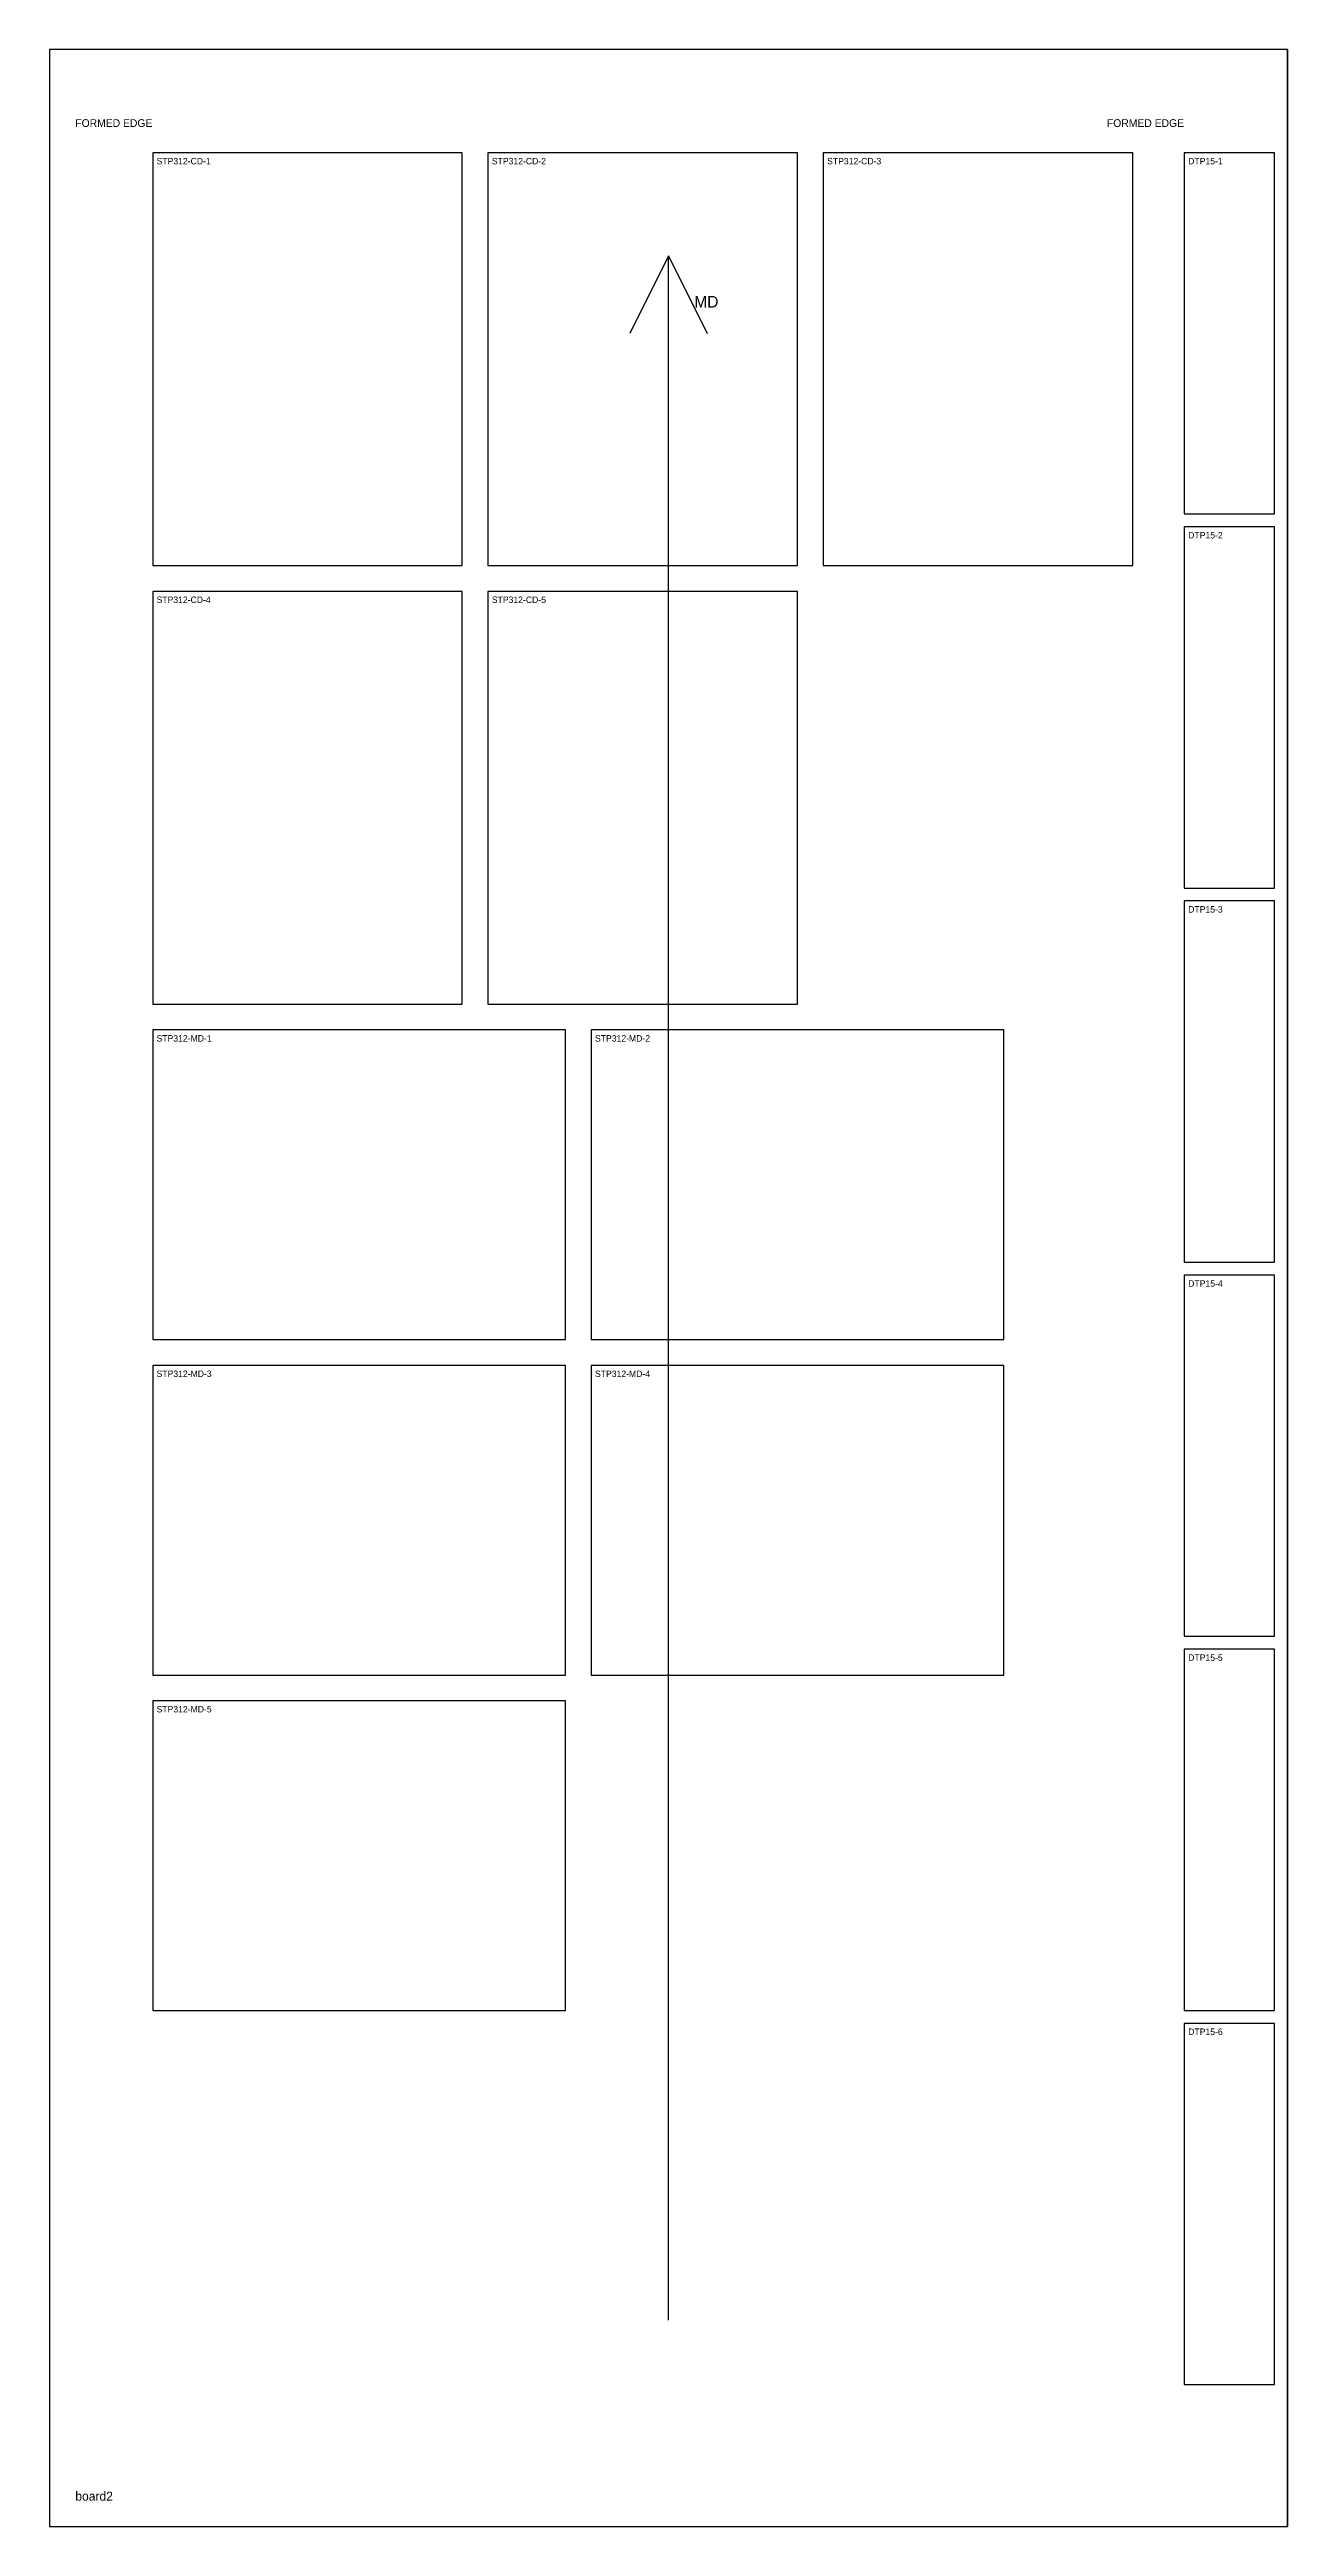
# Model space of a CAD drawing. Header units: inches. Extents: x 0 to 48, y 0 to 96.
import ezdxf

# ---------------------------------------------------------------- set-up
doc = ezdxf.new("R2010")
doc.units = ezdxf.units.IN
for name, color, linetype in [('DTP15', 6, 'CONTINUOUS'), ('FORMED_EDGE', 6, 'CONTINUOUS'), ('LABELS', 3, 'CONTINUOUS'), ('MD_ARROW', 2, 'CONTINUOUS'), ('SHEET', 7, 'CONTINUOUS'), ('STP312', 5, 'CONTINUOUS')]:
    doc.layers.add(name, color=color, linetype=linetype)

msp = doc.modelspace()

# ---------------------------------------------------------------- linework, layer by layer
at = {"layer": 'DTP15'}
for p, q in [((47.5, 92), (44, 92)), ((44, 92), (44, 78)), ((47.5, 78), (47.5, 92)), ((44, 78), (47.5, 78)), ((47.5, 77.5), (44, 77.5)), ((44, 77.5), (44, 63.5)), ((47.5, 63.5), (47.5, 77.5)), ((44, 63.5), (47.5, 63.5)), ((47.5, 63), (44, 63)), ((44, 63), (44, 49)), ((47.5, 49), (47.5, 63)), ((44, 49), (47.5, 49)), ((47.5, 48.5), (44, 48.5)), ((44, 48.5), (44, 34.5)), ((47.5, 34.5), (47.5, 48.5)), ((44, 34.5), (47.5, 34.5)), ((47.5, 34), (44, 34)), ((44, 34), (44, 20)), ((47.5, 20), (47.5, 34)), ((44, 20), (47.5, 20)), ((47.5, 19.5), (44, 19.5)), ((44, 19.5), (44, 5.5)), ((47.5, 5.5), (47.5, 19.5)), ((44, 5.5), (47.5, 5.5))]:
    msp.add_line(p, q, dxfattribs=at)
at = {"layer": 'FORMED_EDGE'}
for p, q in [((0, 96), (0, 0)), ((48, 96), (48, 0))]:
    msp.add_line(p, q, dxfattribs=at)
at = {"layer": 'MD_ARROW'}
for p, q in [((24, 88), (22.5, 85)), ((24, 8), (24, 88)), ((24, 88), (25.5, 85))]:
    msp.add_line(p, q, dxfattribs=at)
at = {"layer": 'SHEET'}
for p, q in [((48, 96), (0, 96)), ((0, 96), (0, 0)), ((48, 0), (48, 96)), ((0, 0), (48, 0))]:
    msp.add_line(p, q, dxfattribs=at)
at = {"layer": 'STP312'}
for p, q in [((16, 92), (4, 92)), ((4, 92), (4, 76)), ((16, 76), (16, 92)), ((29, 92), (17, 92)), ((17, 92), (17, 76)), ((29, 76), (29, 92)), ((42, 92), (30, 92)), ((30, 92), (30, 76)), ((42, 76), (42, 92)), ((4, 76), (16, 76)), ((17, 76), (29, 76)), ((30, 76), (42, 76)), ((16, 75), (4, 75)), ((4, 75), (4, 59)), ((16, 59), (16, 75)), ((29, 75), (17, 75)), ((17, 75), (17, 59)), ((29, 59), (29, 75)), ((4, 59), (16, 59)), ((17, 59), (29, 59)), ((20, 58), (4, 58)), ((4, 58), (4, 46)), ((20, 46), (20, 58)), ((37, 58), (21, 58)), ((21, 58), (21, 46)), ((37, 46), (37, 58)), ((4, 46), (20, 46)), ((21, 46), (37, 46)), ((20, 45), (4, 45)), ((4, 45), (4, 33)), ((20, 33), (20, 45)), ((37, 45), (21, 45)), ((21, 45), (21, 33)), ((37, 33), (37, 45)), ((4, 33), (20, 33)), ((21, 33), (37, 33)), ((20, 32), (4, 32)), ((4, 32), (4, 20)), ((20, 20), (20, 32)), ((4, 20), (20, 20))]:
    msp.add_line(p, q, dxfattribs=at)

# ---------------------------------------------------------------- texts
at = {"layer": 'LABELS'}
for s, height, p in [('FORMED EDGE', 0.3, (1, 93)), ('FORMED EDGE', 0.3, (41, 93)), ('STP312-CD-1', 0.25, (4.15, 91.55)), ('STP312-CD-2', 0.25, (17.15, 91.55)), ('STP312-CD-3', 0.25, (30.15, 91.55)), ('DTP15-1', 0.25, (44.15, 91.55)), ('DTP15-2', 0.25, (44.15, 77.05)), ('STP312-CD-4', 0.25, (4.15, 74.55)), ('STP312-CD-5', 0.25, (17.15, 74.55)), ('DTP15-3', 0.25, (44.15, 62.55)), ('STP312-MD-1', 0.25, (4.15, 57.55)), ('STP312-MD-2', 0.25, (21.15, 57.55)), ('DTP15-4', 0.25, (44.15, 48.05)), ('STP312-MD-3', 0.25, (4.15, 44.55)), ('STP312-MD-4', 0.25, (21.15, 44.55)), ('DTP15-5', 0.25, (44.15, 33.55)), ('STP312-MD-5', 0.25, (4.15, 31.55)), ('DTP15-6', 0.25, (44.15, 19.05)), ('board2', 0.35, (1, 1))]:
    msp.add_text(s, height=height, dxfattribs=at).set_placement(p)
at = {"layer": 'MD_ARROW'}
msp.add_text('MD', height=0.45, dxfattribs=at).set_placement((25, 86))

doc.saveas('drawing.dxf')
